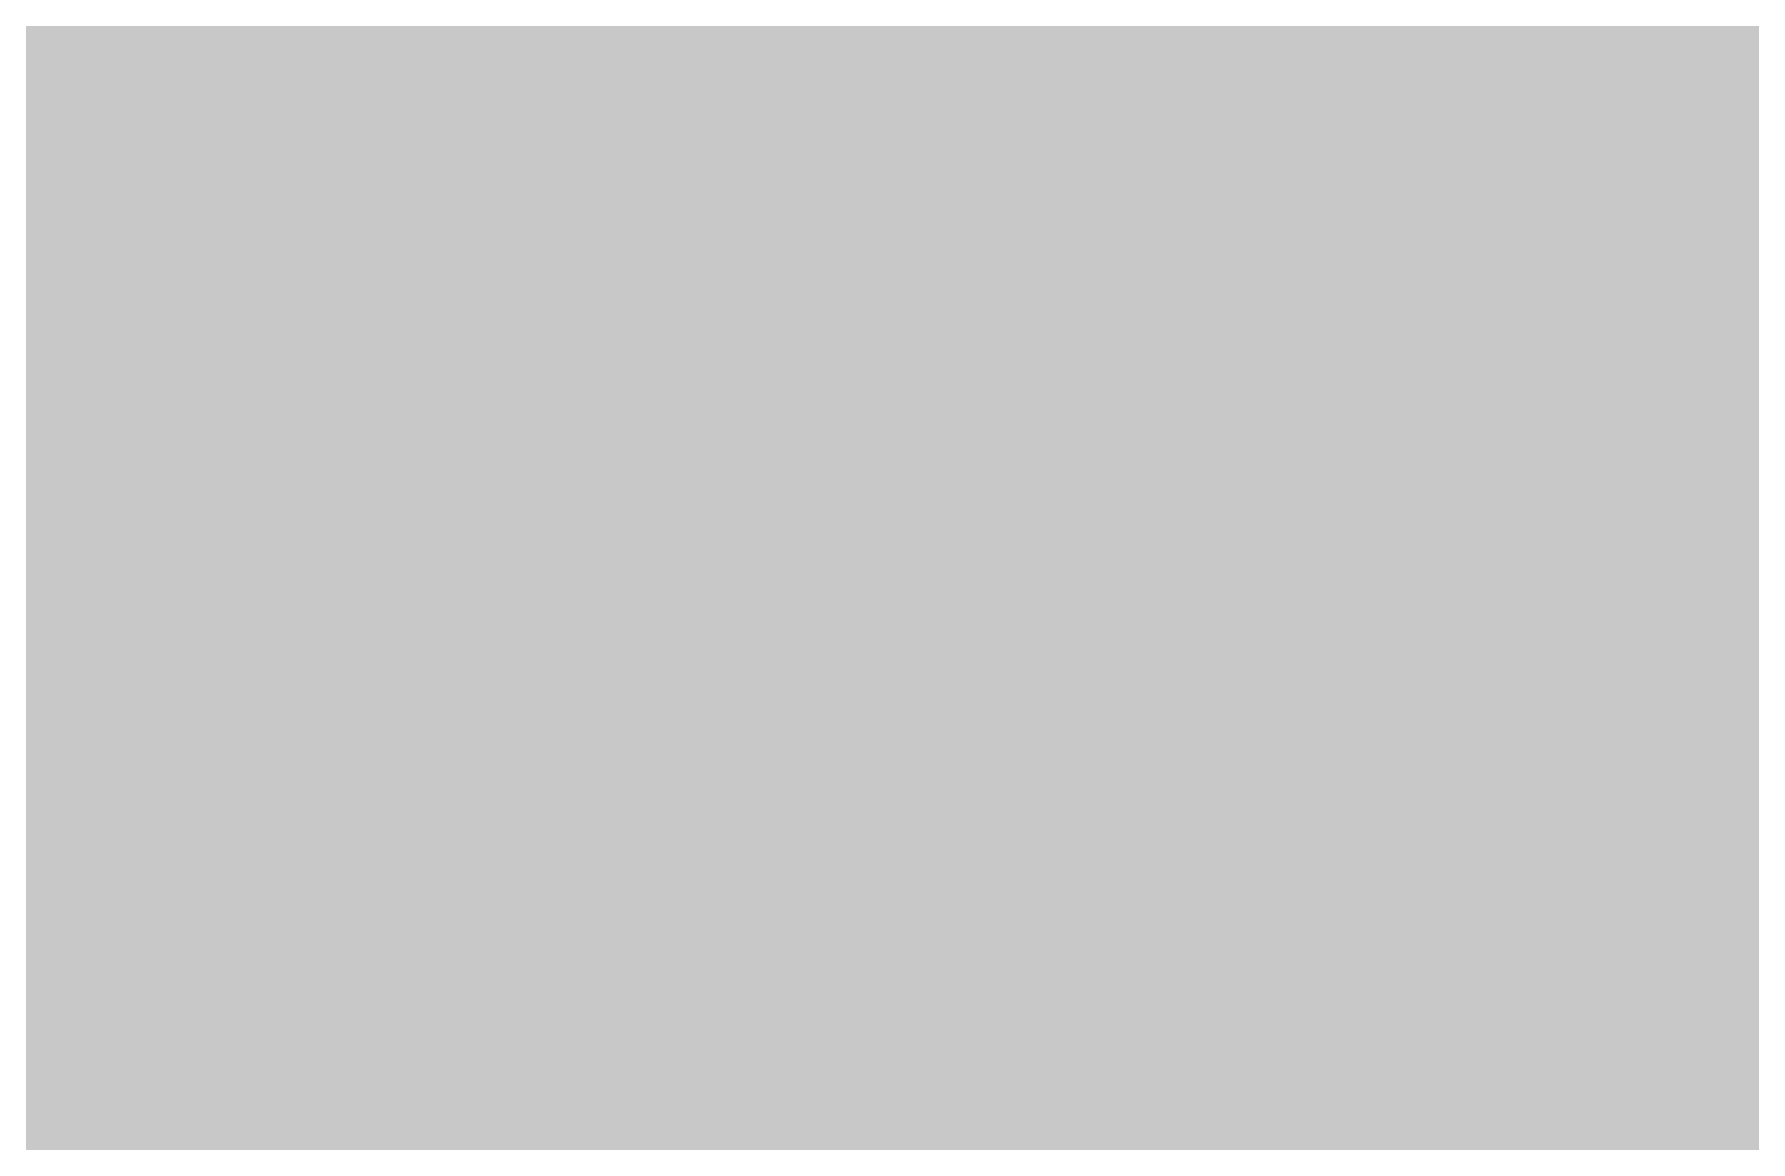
# Model space of a CAD drawing. Header units: millimetres. Extents: x -5097 to 2588, y -1580 to 5282.
# Drawn here: x -2404.92 to -2396.07, y 443.21 to 448.92 of the extents above; entities that cross this region are included whole.
import ezdxf

# ---------------------------------------------------------------- set-up
doc = ezdxf.new("R2010")
doc.units = ezdxf.units.MM
doc.layers.add('A_--------_E-', color=8, linetype='Continuous', lineweight=9)
doc.layers.add('M-_EQPT----_E', color=7, linetype='Continuous', lineweight=9)

# ---------------------------------------------------------------- blocks, each defined once
blk = doc.blocks.new('PNS-Filter column D1200 _180 Left feed 90-50_ - ASY PNS-Filter column D1200_iam-V10-В20 Аксонометрия')
at = {"layer": 'A_--------_E-'}
h = blk.add_hatch(color=254, dxfattribs=at)
h.paths.add_polyline_path([(-2078.2092, 403.0305), (-2078.2092, 403.0298), (-2077.7263, 403.0298)])
h.paths.add_polyline_path([(-2078.2197, 378.5354), (-2028.984, 379.7497), (-1985.9139, 382.6339), (-1946.5631, 386.8136), (-1901.3046, 393.7092), (-1860.9187, 401.6808), (-1822.244, 411.0901), (-1782.2921, 422.8732), (-1750.5769, 433.6943), (-1756.0922, 433.7465), (-1750.4239, 438.6053), (-1750.4239, 453.7775), (-1734.4175, 452.326), (-1714.847, 460.9217), (-1714.847, 454.3624), (-1697.0255, 456.2169), (-1681.1163, 463.5924), (-1651.2952, 479.5661), (-1651.2952, 485.7199), (-1669.727, 483.3673), (-1691.3961, 483.3216), (-1718.4343, 471.0171), (-1753.659, 457.1376), (-1787.6659, 445.5346), (-1787.6659, 437.0622), (-1808.7532, 439.4646), (-1830.4027, 433.4375), (-1871.3728, 423.9223), (-1909.1275, 416.7848), (-1951.865, 410.6401), (-1992.8098, 406.4531), (-2039.1051, 403.7974), (-2084.0989, 403.1575), (-2127.0319, 404.3176), (-2166.1891, 406.8612), (-2212.1402, 411.9174), (-2248.9065, 417.3747), (-2294.9537, 426.5112), (-2335.4882, 436.5335), (-2370.9649, 446.9625), (-2396.0784, 455.5872), (-2416.8965, 443.2442), (-2418.796, 441.0626), (-2419.1619, 439.8315), (-2405.6796, 434.4068), (-2364.4617, 420.4486), (-2329.8652, 410.4065), (-2289.928, 400.8085), (-2248.9065, 392.8798), (-2202.3954, 386.1755), (-2163.5119, 382.1243), (-2117.6701, 379.3887), (-2081.9147, 378.6154)])
h.paths.add_polyline_path([(-2531.3021, 496.9293), (-2530.7784, 500.2721), (-2528.3821, 505.4105), (-2527.2946, 506.9608), (-2527.6393, 507.4412), (-2527.6393, 513.9732), (-2525.8035, 516.2288), (-2524.3252, 517.0823), (-2539.147, 526.6261), (-2565.4045, 545.7925), (-2577.0595, 555.5199), (-2600.6914, 557.4002), (-2612.8407, 580.2822), (-2619.5257, 597.3291), (-2630.1271, 609.9231), (-2646.2765, 632.8728), (-2659.3376, 655.8893), (-2669.7629, 679.8602), (-2673.981, 693.2423), (-2670.6943, 672.1876), (-2665.9205, 653.1494), (-2661.8199, 641.5866), (-2658.9118, 635.1911), (-2658.8714, 632.4128), (-2656.9887, 627.0687), (-2643.817, 604.6045), (-2628.638, 583.3907), (-2608.1984, 559.9563), (-2585.6142, 538.1656), (-2582.1119, 535.2424), (-2562.9231, 535.9877), (-2562.9087, 519.2162), (-2533.0855, 498.0391), (-2531.3508, 496.9596)])
h.paths.add_polyline_path([(-2603.4812, 579.8417), (-2609.5415, 585.739), (-2609.5186, 580.1258), (-2606.7824, 579.997)])
blk = doc.blocks.new('PNS-Filter column D1200 _180 Left feed 90-50_ - Standard-V11-В20 Аксонометрия')
blk.add_blockref('PNS-Filter column D1200 _180 Left feed 90-50_ - ASY PNS-Filter column D1200_iam-V10-В20 Аксонометрия', (0, 0))

msp = doc.modelspace()

# ---------------------------------------------------------------- block references
at = {"layer": 'M-_EQPT----_E'}
msp.add_blockref('PNS-Filter column D1200 _180 Left feed 90-50_ - Standard-V11-В20 Аксонометрия', (0, 0), dxfattribs=at)

doc.saveas('drawing.dxf')
